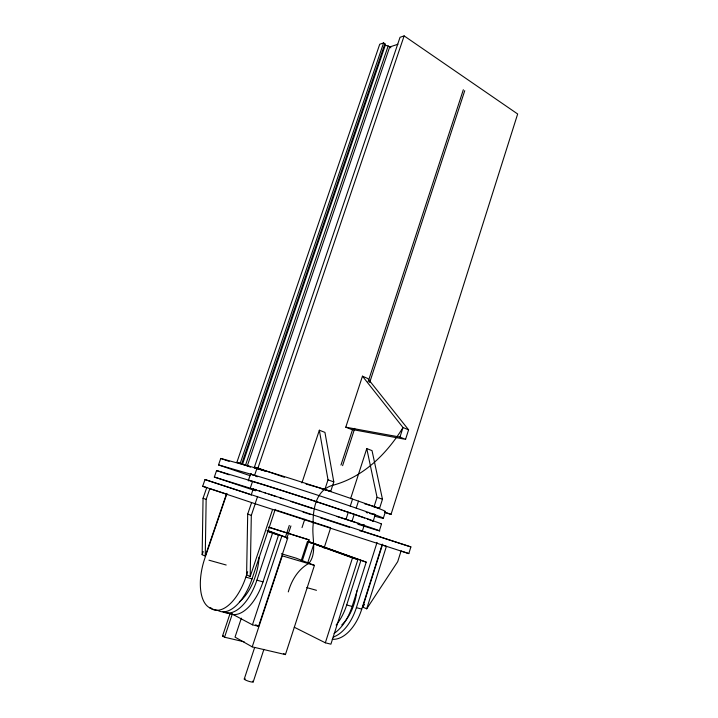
<?xml version="1.0" encoding="UTF-8"?>
<svg xmlns="http://www.w3.org/2000/svg" width="718" height="718" viewBox="0 0 718 718"><rect width="100%" height="100%" fill="white"/><g stroke="black" fill="none" stroke-linecap="round" stroke-linejoin="round"><path stroke-width="1.08" d="M205.249 556.091L206.156 499.387L209.853 488.653L226.448 494.047L205.249 556.091L202.153 554.682L203.05 498.283L206.73 487.621M251.587 502.564L247.701 514.097L246.597 574.894L250.196 576.527L272.616 509.421M250.196 576.527L251.318 515.38L255.222 503.776L202.682 486.265L204.998 479.57L410.884 546.919L408.811 553.587L255.132 503.749L257.6 496.407M401.03 551.065L397.709 561.664L366.701 608.81L362.734 607.114L382.371 544.989L386.41 546.326L366.701 608.81M385.001 512.508L391.05 514.375L517.66 113.991L404.135 35.9L400.043 37.3L254.414 467.131L265.597 471.017M332.21 639.271A40.118 23.2 -75.1 0 0 361.746 609.115L382.299 544.118M334.121 633.393A40.37 23.057 -74.9 0 0 352.134 606.459L366.216 562.14L315.283 543.948L366.216 562.14M405.571 439.344L408.596 429.831L367.76 378.503L362.464 376.187L345.78 427.183L351.183 429.319L405.571 439.344L399.971 437.074L345.78 427.183M379.355 530.781L381.473 524.095M383.322 518.27L385.431 511.611M333.251 637.063A40.262 23.12 -75 0 0 356.388 607.634L377.058 542.413M308.237 541.758L357.896 559.573L330.908 644.172L325.335 642.798L352.493 557.904L308.246 541.821M362.195 531.589L364.331 524.903M364.78 503.856L374.123 506.504L377.049 497.314L366.772 448.588L372.023 450.617L382.47 499.243L379.553 508.398L373.306 506.63M373.145 521.34L375.263 514.671M399.971 437.074L403.013 427.533L362.464 376.187M336.114 625.073A40.513 22.967 -74.8 0 0 346.704 604.96L360.867 560.489M357.914 524.239L366.27 526.868A69.458 0.592 18.1 0 0 351.982 521.313L354.243 514.276L348.293 512.257A69.655 1.059 18.1 0 0 252.574 481.302L216.576 470.568L214.341 477.057L255.626 490.789M374.374 516.071A69.323 1.445 18.1 0 0 356.218 508.138L358.47 501.128L352.547 499.064A69.529 1.912 18.1 0 0 256.936 468.414L254.612 475.289L218.523 464.914L220.749 458.452L261.639 469.635M350.599 498.678L366.772 448.588M351.982 521.313L346.013 519.32L348.293 512.257M356.218 508.138L350.276 506.1L352.547 499.064M241.338 618.18L235.028 637.117L252.215 646.864L285.423 654.592L314.43 565.38L296.13 558.146L281.357 553.749M324.051 548.175L330.531 528.197M301.219 560.587L307.483 541.444L314.035 543.472L307.475 563.603M306.092 484.085L324.913 489.326L328.018 479.848L319.348 430.226L324.94 432.389L333.798 481.913L330.72 491.354L321.269 488.716M302.206 561.036L309.117 539.909L269.133 527.254M340.969 465.067L352.789 428.817M368.083 381.895L463.334 89.723M342.594 465.668L354.737 428.377M369.653 382.568L464.743 90.674M302.018 527.604L304.773 519.204M253.212 681.92L263.901 649.368M301.91 482.927L319.348 430.226M285.432 537.118L289.3 525.423M286.706 538.68L290.916 525.944M230.864 613.343L252.449 624.813L258.579 626.32L287.783 537.908L267.913 530.575M252.215 646.864L282.273 555.849L314.43 565.38M244.255 679.022L254.639 647.528M267.141 530.835L278.548 535.054L263.012 581.867A42.739 21.495 -73.5 0 1 229.024 613.298L222.948 611.781A42.909 21.378 -73.4 0 0 256.9 580.18L272.544 533.196L267.383 531.293M252.449 624.813L281.851 536.077L267.284 530.692M244.138 641.811L224.546 637.216L232.327 613.971M227.005 493.374L204.827 558.308A43.017 20.993 -73.2 0 0 209.566 607.733L211.963 609.026A43.197 21.163 -73.2 0 0 245.852 577.137L247.665 571.716M211.963 609.026L218.128 610.569A43.035 21.289 -73.3 0 0 252.054 578.843L275.245 509.331M224.546 637.216L222.517 636.04L229.993 613.719M214.341 477.057L250.241 488.204L252.574 481.302M254.414 467.131L257.95 468.1L404.135 35.9M251.103 495.267L253.346 488.608M236.886 462.32L245.556 465.085L388.151 45.961L385.261 45.297L384.893 43.771L383.609 42.909L379.732 44.229L236.886 462.32L250.403 467.005M247.351 465.704L389.686 46.993L397.925 44.247M248.347 480.504L250.6 473.862M202.153 554.682L203.23 551.55M240.234 463.236L383.609 42.909M241.733 463.756L384.893 43.771M242.558 464.124L385.261 45.297M288.286 591.901C291.553 580.198 298.185 569.239 309.018 563.271C317.455 552.6 311.531 537.235 313.156 524.75C312.653 509.206 316.028 488.85 334.058 484.955C364.035 476.519 387.065 453.471 403.013 427.533L408.596 429.831M362.734 607.114L364.556 604.359M222.517 636.04L223.495 635.87M209.566 607.733L211.622 608.245M254.235 468.019L258.336 469.15M260.392 469.716L265.516 471.134M245.852 577.137L252.054 578.843M256.9 580.18L263.012 581.867M346.704 604.96L352.134 606.459M356.388 607.634L361.746 609.115M208.983 560.193L226.179 565.012M306.792 587.593L316.467 590.304M272.544 533.196L278.548 535.054M281.851 536.077L287.783 537.908M352.493 557.904L357.896 559.573M308.094 541.937L311.262 542.916M268.46 527.218L309.117 539.909M361.863 531.14L410.884 546.919M202.682 486.265L206.928 487.648M275.954 510.049L330.118 527.631M303.059 512.087L306.2 513.11M307.25 513.451L310.391 514.483M320.695 517.857L323.71 518.845M324.698 519.168L349.603 527.362M204.998 479.57L249.496 494.217M401.362 551.119L408.811 553.587M216.576 470.568L229.248 474.84M359.799 530.755L360.822 531.105M218.523 464.914L250.142 475.702M245.556 465.085L250.277 466.718M220.749 458.452L229.159 461.36M257.95 468.1L284.364 477.282M384.704 512.167L391.05 514.375M324.913 489.326L330.72 491.354M374.123 506.504L379.553 508.398M203.05 498.283L206.156 499.387M247.701 514.097L251.318 515.38M328.018 479.848L333.798 481.913M377.049 497.314L382.47 499.243M308.659 541.525L314.035 543.472M294.272 627.227L325.335 642.798M255.617 624.759L258.579 626.32M283.556 653.568L285.423 654.592M388.151 45.961L390.879 47.801M252.431 681.185A4.712 0.772 18 0 1 251.587 681.992A4.712 0.772 18 0 1 245.556 680.045A4.712 0.772 18 0 1 245.278 678.878M363.802 524.813A58.391 0.547 18.1 0 1 363.129 524.634M359.521 523.566A58.391 0.547 18.1 0 1 357.815 523.054M355.886 522.453A58.391 0.547 18.1 0 1 336.939 516.448M311.971 508.371A58.391 0.547 18.1 0 1 290.718 501.388M282.946 498.813A58.391 0.547 18.1 0 1 279.661 497.718M276.511 496.668A58.391 0.547 18.1 0 1 268.837 494.092M265.481 492.952A58.391 0.547 18.1 0 1 263.928 492.422M261.101 491.453A58.391 0.547 18.1 0 1 259.252 490.816M256.254 489.757A58.391 0.547 18.1 0 1 255.132 489.353M253.687 488.796A58.391 0.547 18.1 0 1 253.607 488.653M356.81 590.806A36.483 20.939 -74.9 0 1 341.777 624.929M259.072 557.204A38.871 19.359 -73.3 0 1 239.381 601.864M375.137 514.528A65.598 1.427 18.1 0 1 369.599 513.442M367.661 512.894A65.598 1.427 18.1 0 1 366.225 512.481M257.277 476.77A65.598 1.427 18.1 0 1 255.455 476.079M253.903 475.469A65.598 1.427 18.1 0 1 251.471 473.934M373.899 513.909A65.598 1.427 18.1 0 1 374.679 514.267M248.769 480.791A65.661 0.996 18.1 0 1 249.2 480.638M250.115 480.863A65.661 0.996 18.1 0 1 301.775 496.964A65.661 0.996 18.1 0 1 364.627 518.019M367.454 519.033A65.661 0.996 18.1 0 1 372.534 520.99M373.001 521.214A65.661 0.996 18.1 0 1 372.965 521.358M254.612 475.289A69.592 1.463 18.1 0 1 350.276 506.1M358.47 501.128A69.26 1.903 18.1 0 1 384.381 511.575M250.241 488.204A69.727 0.601 18.1 0 1 346.013 519.32M354.243 514.276A69.386 1.05 18.1 0 1 381.303 524.104"/></g></svg>
